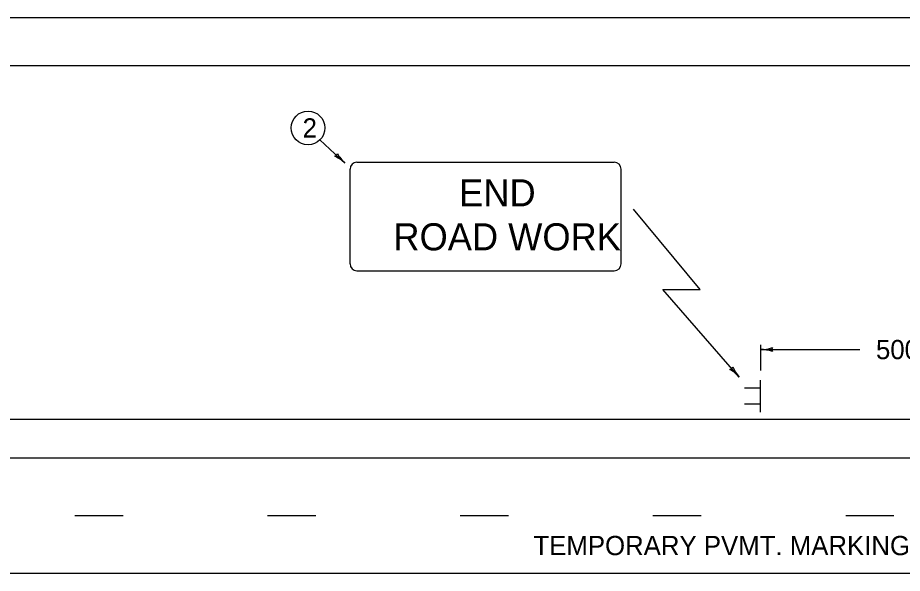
# Model space of a CAD drawing. Extents: x 999.6 to 1053.4, y 999.6 to 1022.5.
# Drawn here: x 1019.21 to 1028.39, y 1016.23 to 1022 of the extents above; entities that cross this region are included whole.
import ezdxf

# ---------------------------------------------------------------- set-up
doc = ezdxf.new("R2010")
doc.units = 0
doc.layers.add('Level 1', color=7, linetype='Continuous')
doc.layers.add('Level 14', color=7, linetype='Continuous')

msp = doc.modelspace()

# ---------------------------------------------------------------- linework, layer by layer
at = {"layer": 'Level 1'}
for p, q in [((1035.5, 1021.5), (1007, 1021.5)), ((1022.6573, 1019.4437), (1022.6573, 1020.4282)), ((1022.7276, 1020.4985), (1025.3994, 1020.4985)), ((1025.4698, 1019.4437), (1025.4698, 1020.4282)), ((1022.7276, 1019.3735), (1025.3994, 1019.3735)), ((1026.9162, 1018.5548), (1027.9491, 1018.5548)), ((1026.9162, 1017.9036), (1026.9162, 1018.2369)), ((1026.9162, 1018.1536), (1026.7495, 1018.1536)), ((1026.9162, 1017.9869), (1026.7495, 1017.9869)), ((1007.25, 1017.8316), (1035.25, 1017.8316)), ((1007.25, 1017.4316), (1030.1725, 1017.4316)), ((1019.801, 1016.8316), (1020.301, 1016.8316)), ((1021.801, 1016.8316), (1022.301, 1016.8316)), ((1023.801, 1016.8316), (1024.301, 1016.8316)), ((1025.801, 1016.8316), (1026.301, 1016.8316)), ((1027.801, 1016.8316), (1028.301, 1016.8316)), ((1007.25, 1016.2316), (1030.1725, 1016.2316))]:
    msp.add_line(p, q, dxfattribs=at)
for points in [[(1022.3444, 1020.731), (1022.6038, 1020.4911)], [(1026.6965, 1018.2684), (1025.9023, 1019.1773), (1026.2899, 1019.1773), (1025.5998, 1020.0104)], [(1026.9162, 1018.6048), (1026.9162, 1018.3369)]]:
    msp.add_lwpolyline(points, dxfattribs=at)
msp.add_circle((1022.2214, 1020.8555), 0.175, dxfattribs=at)
for centre, radius, start, end in [((1022.4947, 1020.592), 0.0312, 276.01098, 358.12768), ((1022.3385, 1020.2043), 0.3906, 47.23638, 65.90517), ((1022.869, 1020.7779), 0.3906, 208.58354, 227.23027), ((1022.3385, 1020.2043), 0.3906, 47.22416, 47.23638), ((1022.7276, 1020.4282), 0.0703, 90, 180), ((1025.3994, 1020.4282), 0.0703, 0, 90), ((1022.7276, 1019.4438), 0.0703, 180, 270), ((1025.3994, 1019.4438), 0.0703, 270, 0), ((1026.9162, 1018.9454), 0.3906, 269.98778, 270), ((1026.9162, 1018.9454), 0.3906, 270, 288.66878), ((1026.9162, 1018.1642), 0.3906, 71.34716, 89.99389), ((1027.0647, 1018.5548), 0.0312, 138.7746, 220.89129), ((1026.5988, 1018.3803), 0.0312, 269.91996, 352.03666), ((1026.4023, 1018.0114), 0.3906, 41.14536, 59.81415), ((1026.9907, 1018.5254), 0.3906, 202.49252, 221.13925), ((1026.4023, 1018.0114), 0.3906, 41.13314, 41.14536)]:
    msp.add_arc(centre, radius, start, end, dxfattribs=at)
at = {"layer": 'Level 14'}
msp.add_line((1036, 1022), (1000, 1022), dxfattribs=at)

# ---------------------------------------------------------------- texts
at = {"layer": 'Level 1'}
for s, height, p in [('2', 0.2, (1022.1647, 1020.7555)), ('END', 0.28125, (1023.7894, 1020.0414)), ('ROAD WORK', 0.28125, (1023.1071, 1019.5844)), ("500'", 0.2, (1028.1153, 1018.4548)), ('TEMPORARY PVMT. MARKINGS', 0.2, (1024.5606, 1016.42))]:
    msp.add_text(s, height=height, dxfattribs=at).set_placement(p)

doc.saveas('drawing.dxf')
